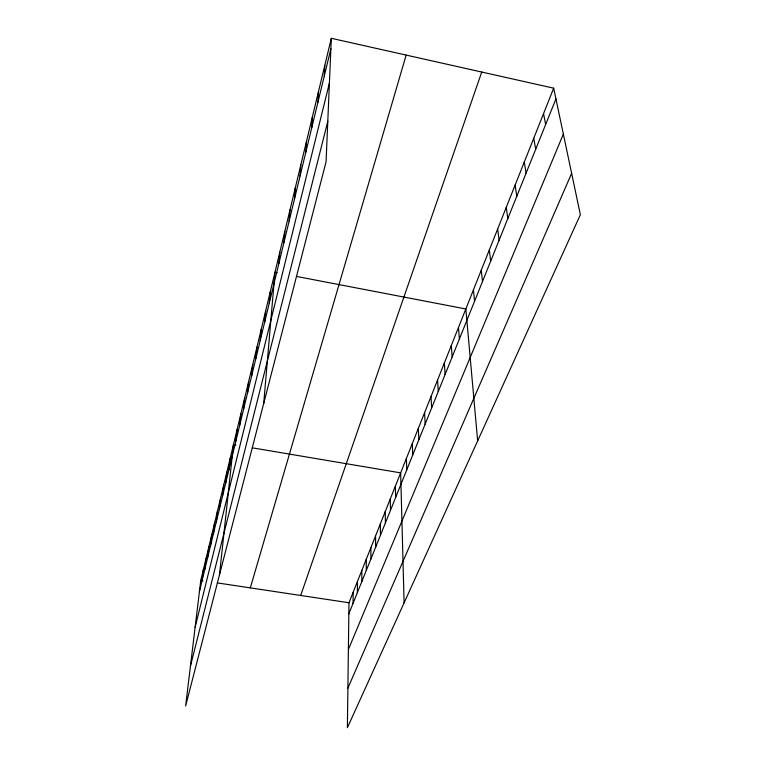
<?xml version="1.0" encoding="UTF-8"?>
<svg xmlns="http://www.w3.org/2000/svg" width="766" height="766" viewBox="0 0 766 766"><rect width="100%" height="100%" fill="white"/><g stroke="black" fill="none" stroke-linecap="round" stroke-linejoin="round"><path stroke-width="1.15" d="M366.301 570.421L366.301 559.199M361.791 581.643L361.83 570.44M357.377 592.606L357.454 581.442M353.059 603.34L353.174 592.214M553.674 88.176L348.98 602.746L347.391 727.7L580.369 214.729L553.674 88.176L331.314 38.3L200.769 580.417L185.631 705.993L326.067 161.837L331.314 38.3M324.277 75.997L324.794 65.397M317.909 102.29L318.493 91.556M311.762 127.683L312.404 116.834M305.816 152.214L306.524 141.26M300.071 175.931L300.827 164.891M294.517 198.873L295.322 187.756M289.136 221.077L289.998 209.894M283.937 242.583L284.828 231.342M278.891 263.418L279.82 252.129M263.705 403.481L274.975 272.284L277.235 272.725M269.259 303.202L270.264 291.836M264.653 322.208L265.687 310.814M260.181 340.65L261.254 329.246M255.844 358.565L256.945 347.142M251.631 375.972L252.751 364.539M247.533 392.881L248.682 381.449M243.55 409.331L244.718 397.899M239.681 425.331L240.869 413.899M235.909 440.9L237.115 429.477M219.488 574.816L233.467 444.644L235.813 445.036M228.89 469.884L230.135 458.489M222.437 496.55L223.701 485.194M225.625 483.375L226.88 472.009M219.315 509.409L220.598 498.082M216.28 521.972L217.563 510.663M210.401 546.225L211.713 534.974M213.302 534.237L214.604 522.958M204.79 569.387L206.121 558.194M207.567 557.935L208.888 546.713M202.08 580.59L203.421 569.435M199.428 591.543L330.874 48.756M195.119 627.335L329.418 83.006M190.428 666.2L327.791 121.315M250.31 587.886L406.152 55.085M300.703 595.469L481.737 72.042M348.836 613.834L555.934 98.929M348.386 649.482L563.355 134.098M347.888 688.146L571.637 173.336M200.769 580.417L202.98 580.752M217.352 582.916L348.98 602.746M252.215 447.813L400.647 472.871L404.103 602.832M296.442 276.411L465.843 308.976L477.649 440.9M543.544 113.646L545.651 124.513M533.749 138.263L535.702 149.236M524.279 162.066L526.098 173.135M515.116 185.094L516.801 196.24M506.249 207.394L507.801 218.607M497.661 228.986L499.097 240.256M489.34 249.917L490.661 261.235M481.268 270.197L482.484 281.562M473.436 289.883L474.556 301.277M458.47 327.513L459.399 338.955M451.298 345.523L452.151 356.975M444.347 363.017L445.103 374.488M437.577 380.032L438.267 391.493M430.999 396.568L431.612 408.039M424.594 412.654L425.14 424.125M418.37 428.318L418.849 439.77M412.3 443.562L412.721 455.004M406.392 458.413L406.756 469.836M395.39 486.084L395.639 497.479M390.258 498.992L390.459 510.357M385.241 511.592L385.403 522.939M380.338 523.906L380.463 535.223M375.56 535.941L375.627 547.221M370.878 547.7L370.916 558.96"/></g></svg>
